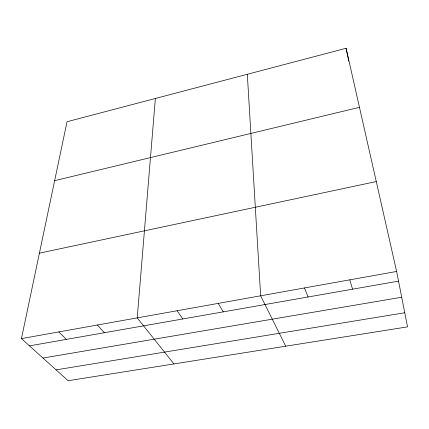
<?xml version="1.0" encoding="UTF-8"?>
<svg xmlns="http://www.w3.org/2000/svg" width="429" height="429" viewBox="0 0 429 429"><rect width="100%" height="100%" fill="white"/><g stroke="black" fill="none" stroke-linecap="round" stroke-linejoin="round"><path stroke-width="0.64" d="M155.357 98.482L137.226 317.884L173.954 363.931M21.45 338.61L67.031 121.729L346.106 48.279L396.627 271.46L407.55 326.871L68.104 380.721L21.45 338.61L396.627 271.46M54.644 180.657L359.47 107.314M39.409 253.153L376.276 181.558M29.483 345.86L398.53 281.118M42.98 358.043L401.71 297.238M56.086 369.873L404.767 312.762M58.853 331.912L66.366 339.393M97.431 325.01L104.381 332.722M177.08 310.752L182.808 318.962M218.2 303.394L223.262 311.867M285.703 346.203L260.65 295.796L247.313 74.281M304.488 287.95L308.076 296.986M349.791 279.842L352.563 289.184M346.106 48.279L348.766 61.159"/></g></svg>
